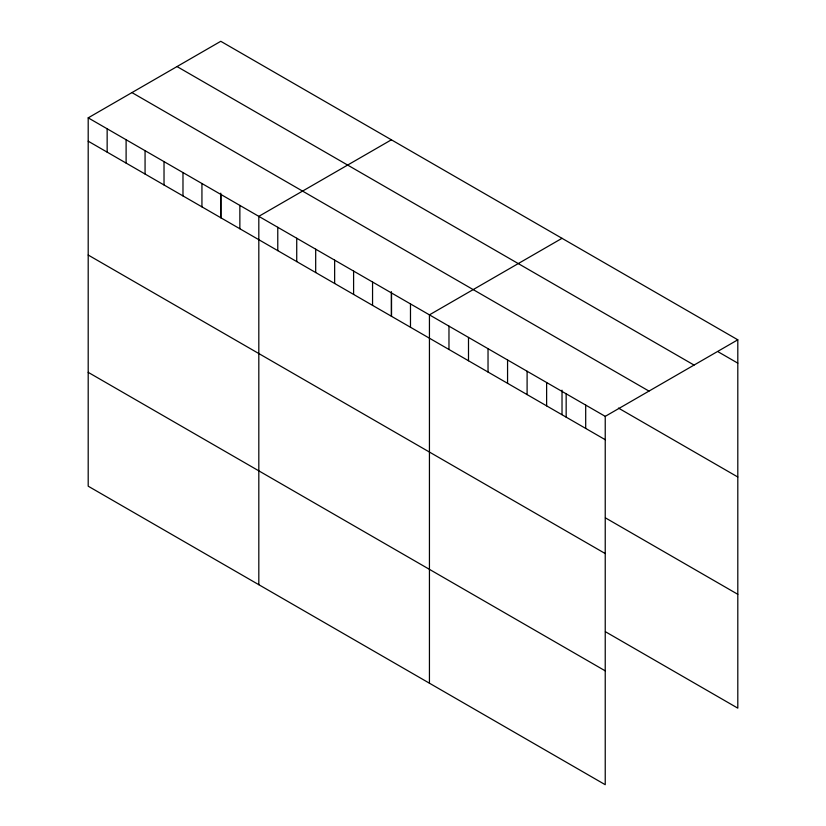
<?xml version="1.0" encoding="UTF-8"?>
<svg xmlns="http://www.w3.org/2000/svg" width="826" height="826" viewBox="0 0 826 826"><rect width="100%" height="100%" fill="white"/><g stroke="black" fill="none" stroke-linecap="round" stroke-linejoin="round"><path stroke-width="1.24" d="M88.196 117.85L605.231 416.356L605.231 784.7L88.196 486.194L88.196 117.85L220.769 41.3L737.804 339.806L737.804 708.15L605.417 631.725M391.39 139.811L258.817 216.35L258.817 584.705M562.021 238.311L429.437 314.861L429.437 683.205M605.231 416.356L737.804 339.806M718.279 351.876L737.804 363.151M177.022 66.555L694.057 365.071M131.943 92.584L648.978 391.09M618.447 408.085L737.804 477.005M88.196 141.194L605.231 439.7M605.417 517.871L737.804 594.307M88.196 255.038L605.231 553.554M88.196 372.34L605.231 670.846M585.696 405.07L585.696 428.426M566.161 393.795L566.161 417.14M562.021 390.171L562.021 414.611M546.626 382.521L546.626 405.865M527.102 371.246L527.102 394.591M507.567 359.971L507.567 383.316M488.032 348.686L488.032 372.041M468.497 337.411L468.497 360.755M448.972 326.136L448.972 349.481M410.481 303.916L410.481 327.261M391.524 292.972L391.524 316.317M391.39 291.671L391.39 316.1M372.557 282.027L372.557 305.372M353.6 271.083L353.6 294.428M334.644 260.128L334.644 283.483M315.687 249.184L315.687 272.539M296.73 238.239L296.73 261.594M277.773 227.295L277.773 250.639M239.86 205.406L239.86 228.75M220.893 194.461L220.893 217.806M220.769 193.16L220.769 217.599M201.936 183.517L201.936 206.861M182.98 172.572L182.98 195.917M164.023 161.628L164.023 184.972M145.066 150.683L145.066 174.028M126.11 139.739L126.11 163.083M107.153 128.794L107.153 152.139"/></g></svg>
